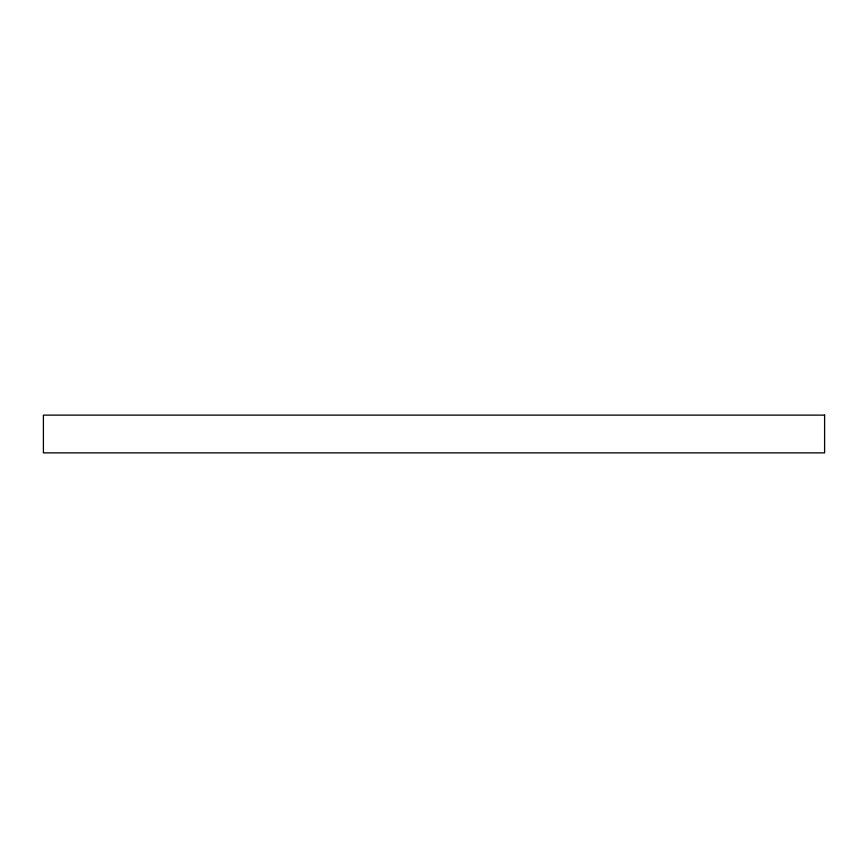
<?xml version="1.0" encoding="UTF-8"?>
<svg xmlns="http://www.w3.org/2000/svg" width="868" height="868" viewBox="0 0 868 868"><rect width="100%" height="100%" fill="white"/><g stroke="black" fill="none" stroke-linecap="round" stroke-linejoin="round"><path stroke-width="1.3" d="M824.6 415.121L43.4 415.121L43.4 452.879L824.6 452.879L824.6 415.121"/></g></svg>
